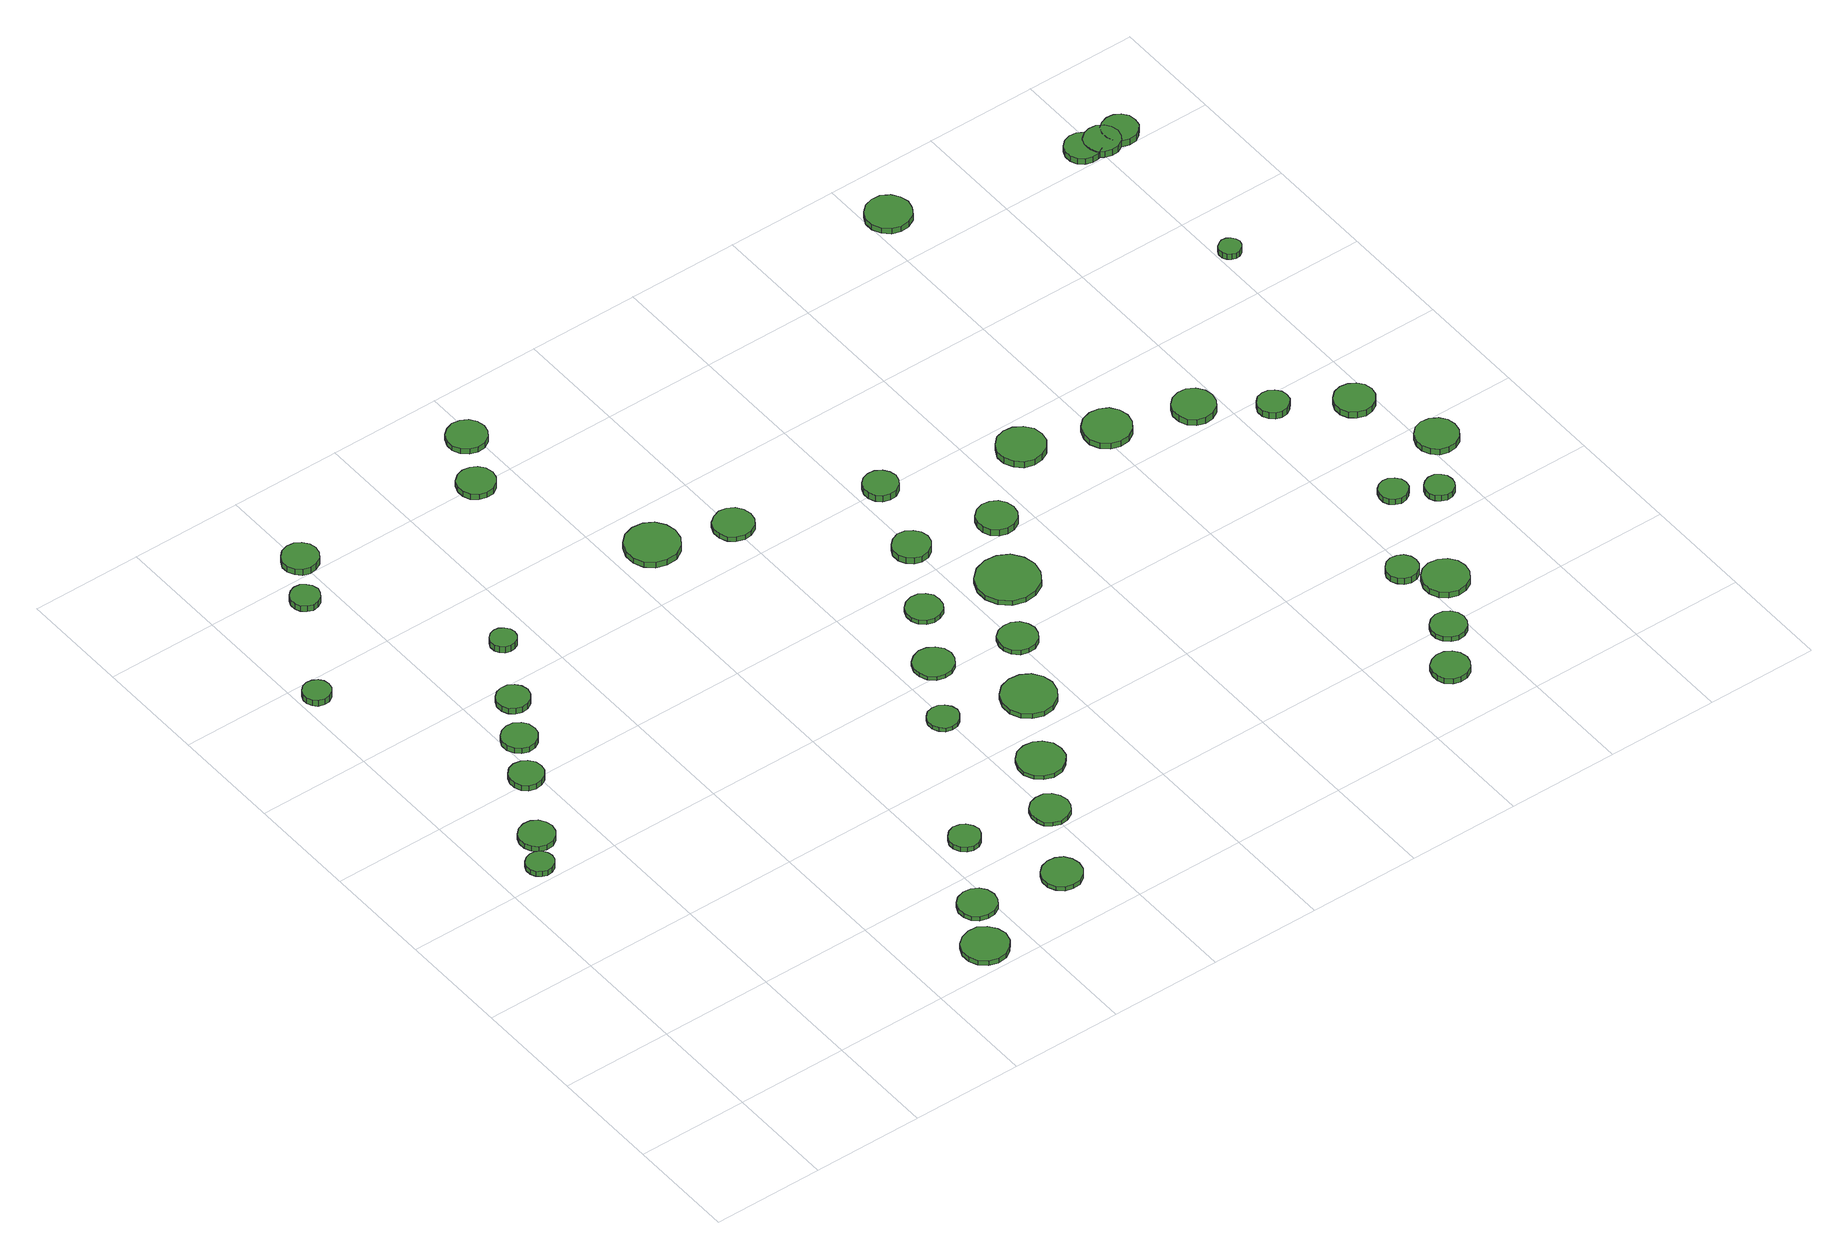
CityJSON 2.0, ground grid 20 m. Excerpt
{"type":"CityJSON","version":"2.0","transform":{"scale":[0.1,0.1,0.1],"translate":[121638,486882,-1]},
"CityObjects":{
"tree1":{"type":"SolitaryVegetationObject","attributes":{"function":"something"},"geometry":[{"type":"MultiSurface","lod":"1","boundaries":[[[0,1,2,3,4,5,6,7,8,9,10,11,12,13,14]],[[15,16,17,18,19,20,21,22,23,24,25,26,27,28,29]],[[0,29,28,1]],[[1,28,27,2]],[[2,27,26,3]],[[3,26,25,4]],[[4,25,24,5]],[[5,24,23,6]],[[6,23,22,7]],[[7,22,21,8]],[[8,21,20,9]],[[9,20,19,10]],[[10,19,18,11]],[[11,18,17,12]],[[12,17,16,13]],[[13,16,15,14]],[[14,15,29,0]]]}]},
"tree2":{"type":"SolitaryVegetationObject","attributes":{"function":"something"},"geometry":[{"type":"MultiSurface","lod":"1","boundaries":[[[30,31,32,33,34,35,36,37,38,39,40,41,42,43,44]],[[45,46,47,48,49,50,51,52,53,54,55,56,57,58,59]],[[30,59,58,31]],[[31,58,57,32]],[[32,57,56,33]],[[33,56,55,34]],[[34,55,54,35]],[[35,54,53,36]],[[36,53,52,37]],[[37,52,51,38]],[[38,51,50,39]],[[39,50,49,40]],[[40,49,48,41]],[[41,48,47,42]],[[42,47,46,43]],[[43,46,45,44]],[[44,45,59,30]]]}]},
"tree3":{"type":"SolitaryVegetationObject","attributes":{"function":"something"},"geometry":[{"type":"MultiSurface","lod":"1","boundaries":[[[60,61,62,63,64,65,66,67,68,69,70,71,72,73,74]],[[75,76,77,78,79,80,81,82,83,84,85,86,87,88,89]],[[60,89,88,61]],[[61,88,87,62]],[[62,87,86,63]],[[63,86,85,64]],[[64,85,84,65]],[[65,84,83,66]],[[66,83,82,67]],[[67,82,81,68]],[[68,81,80,69]],[[69,80,79,70]],[[70,79,78,71]],[[71,78,77,72]],[[72,77,76,73]],[[73,76,75,74]],[[74,75,89,60]]]}]},
"tree4":{"type":"SolitaryVegetationObject","attributes":{"function":"something"},"geometry":[{"type":"MultiSurface","lod":"1","boundaries":[[[90,91,92,93,94,95,96,97,98,99,100,101,102,103,104]],[[105,106,107,108,109,110,111,112,113,114,115,116,117,118,119]],[[90,119,118,91]],[[91,118,117,92]],[[92,117,116,93]],[[93,116,115,94]],[[94,115,114,95]],[[95,114,113,96]],[[96,113,112,97]],[[97,112,111,98]],[[98,111,110,99]],[[99,110,109,100]],[[100,109,108,101]],[[101,108,107,102]],[[102,107,106,103]],[[103,106,105,104]],[[104,105,119,90]]]}]},
"tree5":{"type":"SolitaryVegetationObject","attributes":{"function":"something"},"geometry":[{"type":"MultiSurface","lod":"1","boundaries":[[[120,121,122,123,124,125,126,127,128,129,130,131,132,133,134]],[[135,136,137,138,139,140,141,142,143,144,145,146,147,148,149]],[[120,149,148,121]],[[121,148,147,122]],[[122,147,146,123]],[[123,146,145,124]],[[124,145,144,125]],[[125,144,143,126]],[[126,143,142,127]],[[127,142,141,128]],[[128,141,140,129]],[[129,140,139,130]],[[130,139,138,131]],[[131,138,137,132]],[[132,137,136,133]],[[133,136,135,134]],[[134,135,149,120]]]}]},
"tree6":{"type":"SolitaryVegetationObject","attributes":{"function":"something"},"geometry":[{"type":"MultiSurface","lod":"1","boundaries":[[[150,151,152,153,154,155,156,157,158,159,160,161,162,163,164]],[[165,166,167,168,169,170,171,172,173,174,175,176,177,178,179]],[[150,179,178,151]],[[151,178,177,152]],[[152,177,176,153]],[[153,176,175,154]],[[154,175,174,155]],[[155,174,173,156]],[[156,173,172,157]],[[157,172,171,158]],[[158,171,170,159]],[[159,170,169,160]],[[160,169,168,161]],[[161,168,167,162]],[[162,167,166,163]],[[163,166,165,164]],[[164,165,179,150]]]}]},
"tree7":{"type":"SolitaryVegetationObject","attributes":{"function":"something"},"geometry":[{"type":"MultiSurface","lod":"1","boundaries":[[[180,181,182,183,184,185,186,187,188,189,190,191,192,193,194]],[[195,196,197,198,199,200,201,202,203,204,205,206,207,208,209]],[[180,209,208,181]],[[181,208,207,182]],[[182,207,206,183]],[[183,206,205,184]],[[184,205,204,185]],[[185,204,203,186]],[[186,203,202,187]],[[187,202,201,188]],[[188,201,200,189]],[[189,200,199,190]],[[190,199,198,191]],[[191,198,197,192]],[[192,197,196,193]],[[193,196,195,194]],[[194,195,209,180]]]}]},
"tree8":{"type":"SolitaryVegetationObject","attributes":{"function":"something"},"geometry":[{"type":"MultiSurface","lod":"1","boundaries":[[[210,211,212,213,214,215,216,217,218,219,220,221,222,223,224]],[[225,226,227,228,229,230,231,232,233,234,235,236,237,238,239]],[[210,239,238,211]],[[211,238,237,212]],[[212,237,236,213]],[[213,236,235,214]],[[214,235,234,215]],[[215,234,233,216]],[[216,233,232,217]],[[217,232,231,218]],[[218,231,230,219]],[[219,230,229,220]],[[220,229,228,221]],[[221,228,227,222]],[[222,227,226,223]],[[223,226,225,224]],[[224,225,239,210]]]}]},
"tree9":{"type":"SolitaryVegetationObject","attributes":{"function":"something"},"geometry":[{"type":"MultiSurface","lod":"1","boundaries":[[[240,241,242,243,244,245,246,247,248,249,250,251,252,253,254]],[[255,256,257,258,259,260,261,262,263,264,265,266,267,268,269]],[[240,269,268,241]],[[241,268,267,242]],[[242,267,266,243]],[[243,266,265,244]],[[244,265,264,245]],[[245,264,263,246]],[[246,263,262,247]],[[247,262,261,248]],[[248,261,260,249]],[[249,260,259,250]],[[250,259,258,251]],[[251,258,257,252]],[[252,257,256,253]],[[253,256,255,254]],[[254,255,269,240]]]}]},
"tree10":{"type":"SolitaryVegetationObject","attributes":{"function":"something"},"geometry":[{"type":"MultiSurface","lod":"1","boundaries":[[[270,271,272,273,274,275,276,277,278,279,280,281,282,283,284]],[[285,286,287,288,289,290,291,292,293,294,295,296,297,298,299]],[[270,299,298,271]],[[271,298,297,272]],[[272,297,296,273]],[[273,296,295,274]],[[274,295,294,275]],[[275,294,293,276]],[[276,293,292,277]],[[277,292,291,278]],[[278,291,290,279]],[[279,290,289,280]],[[280,289,288,281]],[[281,288,287,282]],[[282,287,286,283]],[[283,286,285,284]],[[284,285,299,270]]]}]},
"tree11":{"type":"SolitaryVegetationObject","attributes":{"function":"something"},"geometry":[{"type":"MultiSurface","lod":"1","boundaries":[[[300,301,302,303,304,305,306,307,308,309,310,311,312,313,314]],[[315,316,317,318,319,320,321,322,323,324,325,326,327,328,329]],[[300,329,328,301]],[[301,328,327,302]],[[302,327,326,303]],[[303,326,325,304]],[[304,325,324,305]],[[305,324,323,306]],[[306,323,322,307]],[[307,322,321,308]],[[308,321,320,309]],[[309,320,319,310]],[[310,319,318,311]],[[311,318,317,312]],[[312,317,316,313]],[[313,316,315,314]],[[314,315,329,300]]]}]},
"tree12":{"type":"SolitaryVegetationObject","attributes":{"function":"something"},"geometry":[{"type":"MultiSurface","lod":"1","boundaries":[[[330,331,332,333,334,335,336,337,338,339,340,341,342,343,344]],[[345,346,347,348,349,350,351,352,353,354,355,356,357,358,359]],[[330,359,358,331]],[[331,358,357,332]],[[332,357,356,333]],[[333,356,355,334]],[[334,355,354,335]],[[335,354,353,336]],[[336,353,352,337]],[[337,352,351,338]],[[338,351,350,339]],[[339,350,349,340]],[[340,349,348,341]],[[341,348,347,342]],[[342,347,346,343]],[[343,346,345,344]],[[344,345,359,330]]]}]},
"tree13":{"type":"SolitaryVegetationObject","attributes":{"function":"something"},"geometry":[{"type":"MultiSurface","lod":"1","boundaries":[[[360,361,362,363,364,365,366,367,368,369,370,371,372,373,374]],[[375,376,377,378,379,380,381,382,383,384,385,386,387,388,389]],[[360,389,388,361]],[[361,388,387,362]],[[362,387,386,363]],[[363,386,385,364]],[[364,385,384,365]],[[365,384,383,366]],[[366,383,382,367]],[[367,382,381,368]],[[368,381,380,369]],[[369,380,379,370]],[[370,379,378,371]],[[371,378,377,372]],[[372,377,376,373]],[[373,376,375,374]],[[374,375,389,360]]]}]},
"tree14":{"type":"SolitaryVegetationObject","attributes":{"function":"something"},"geometry":[{"type":"MultiSurface","lod":"1","boundaries":[[[390,391,392,393,394,395,396,397,398,399,400,401,402,403,404]],[[405,406,407,408,409,410,411,412,413,414,415,416,417,418,419]],[[390,419,418,391]],[[391,418,417,392]],[[392,417,416,393]],[[393,416,415,394]],[[394,415,414,395]],[[395,414,413,396]],[[396,413,412,397]],[[397,412,411,398]],[[398,411,410,399]],[[399,410,409,400]],[[400,409,408,401]],[[401,408,407,402]],[[402,407,406,403]],[[403,406,405,404]],[[404,405,419,390]]]}]},
"tree15":{"type":"SolitaryVegetationObject","attributes":{"function":"something"},"geometry":[{"type":"MultiSurface","lod":"1","boundaries":[[[420,421,422,423,424,425,426,427,428,429,430,431,432,433,434]],[[435,436,437,438,439,440,441,442,443,444,445,446,447,448,449]],[[420,449,448,421]],[[421,448,447,422]],[[422,447,446,423]],[[423,446,445,424]],[[424,445,444,425]],[[425,444,443,426]],[[426,443,442,427]],[[427,442,441,428]],[[428,441,440,429]],[[429,440,439,430]],[[430,439,438,431]],[[431,438,437,432]],[[432,437,436,433]],[[433,436,435,434]],[[434,435,449,420]]]}]},
"tree16":{"type":"SolitaryVegetationObject","attributes":{"function":"something"},"geometry":[{"type":"MultiSurface","lod":"1","boundaries":[[[450,451,452,453,454,455,456,457,458,459,460,461,462,463,464]],[[465,466,467,468,469,470,471,472,473,474,475,476,477,478,479]],[[450,479,478,451]],[[451,478,477,452]],[[452,477,476,453]],[[453,476,475,454]],[[454,475,474,455]],[[455,474,473,456]],[[456,473,472,457]],[[457,472,471,458]],[[458,471,470,459]],[[459,470,469,460]],[[460,469,468,461]],[[461,468,467,462]],[[462,467,466,463]],[[463,466,465,464]],[[464,465,479,450]]]}]},
"tree17":{"type":"SolitaryVegetationObject","attributes":{"function":"something"},"geometry":[{"type":"MultiSurface","lod":"1","boundaries":[[[480,481,482,483,484,485,486,487,488,489,490,491,492,493,494]],[[495,496,497,498,499,500,501,502,503,504,505,506,507,508,509]],[[480,509,508,481]],[[481,508,507,482]],[[482,507,506,483]],[[483,506,505,484]],[[484,505,504,485]],[[485,504,503,486]],[[486,503,502,487]],[[487,502,501,488]],[[488,501,500,489]],[[489,500,499,490]],[[490,499,498,491]],[[491,498,497,492]],[[492,497,496,493]],[[493,496,495,494]],[[494,495,509,480]]]}]},
"tree18":{"type":"SolitaryVegetationObject","attributes":{"function":"something"},"geometry":[{"type":"MultiSurface","lod":"1","boundaries":[[[510,511,512,513,514,515,516,517,518,519,520,521,522,523,524]],[[525,526,527,528,529,530,531,532,533,534,535,536,537,538,539]],[[510,539,538,511]],[[511,538,537,512]],[[512,537,536,513]],[[513,536,535,514]],[[514,535,534,515]],[[515,534,533,516]],[[516,533,532,517]],[[517,532,531,518]],[[518,531,530,519]],[[519,530,529,520]],[[520,529,528,521]],[[521,528,527,522]],[[522,527,526,523]],[[523,526,525,524]],[[524,525,539,510]]]}]},
"tree19":{"type":"SolitaryVegetationObject","attributes":{"function":"something"},"geometry":[{"type":"MultiSurface","lod":"1","boundaries":[[[540,541,542,543,544,545,546,547,548,549,550,551,552,553,554]],[[555,556,557,558,559,560,561,562,563,564,565,566,567,568,569]],[[540,569,568,541]],[[541,568,567,542]],[[542,567,566,543]],[[543,566,565,544]],[[544,565,564,545]],[[545,564,563,546]],[[546,563,562,547]],[[547,562,561,548]],[[548,561,560,549]],[[549,560,559,550]],[[550,559,558,551]],[[551,558,557,552]],[[552,557,556,553]],[[553,556,555,554]],[[554,555,569,540]]]}]},
"tree20":{"type":"SolitaryVegetationObject","attributes":{"function":"something"},"geometry":[{"type":"MultiSurface","lod":"1","boundaries":[[[570,571,572,573,574,575,576,577,578,579,580,581,582,583,584]],[[585,586,587,588,589,590,591,592,593,594,595,596,597,598,599]],[[570,599,598,571]],[[571,598,597,572]],[[572,597,596,573]],[[573,596,595,574]],[[574,595,594,575]],[[575,594,593,576]],[[576,593,592,577]],[[577,592,591,578]],[[578,591,590,579]],[[579,590,589,580]],[[580,589,588,581]],[[581,588,587,582]],[[582,587,586,583]],[[583,586,585,584]],[[584,585,599,570]]]}]},
"tree21":{"type":"SolitaryVegetationObject","attributes":{"function":"something"},"geometry":[{"type":"MultiSurface","lod":"1","boundaries":[[[600,601,602,603,604,605,606,607,608,609,610,611,612,613,614]],[[615,616,617,618,619,620,621,622,623,624,625,626,627,628,629]],[[600,629,628,601]],[[601,628,627,602]],[[602,627,626,603]],[[603,626,625,604]],[[604,625,624,605]],[[605,624,623,606]],[[606,623,622,607]],[[607,622,621,608]],[[608,621,620,609]],[[609,620,619,610]],[[610,619,618,611]],[[611,618,617,612]],[[612,617,616,613]],[[613,616,615,614]],[[614,615,629,600]]]}]},
"tree22":{"type":"SolitaryVegetationObject","attributes":{"function":"something"},"geometry":[{"type":"MultiSurface","lod":"1","boundaries":[[[630,631,632,633,634,635,636,637,638,639,640,641,642,643,644]],[[645,646,647,648,649,650,651,652,653,654,655,656,657,658,659]],[[630,659,658,631]],[[631,658,657,632]],[[632,657,656,633]],[[633,656,655,634]],[[634,655,654,635]],[[635,654,653,636]],[[636,653,652,637]],[[637,652,651,638]],[[638,651,650,639]],[[639,650,649,640]],[[640,649,648,641]],[[641,648,647,642]],[[642,647,646,643]],[[643,646,645,644]],[[644,645,659,630]]]}]},
"tree23":{"type":"SolitaryVegetationObject","attributes":{"function":"something"},"geometry":[{"type":"MultiSurface","lod":"1","boundaries":[[[660,661,662,663,664,665,666,667,668,669,670,671,672,673,674]],[[675,676,677,678,679,680,681,682,683,684,685,686,687,688,689]],[[660,689,688,661]],[[661,688,687,662]],[[662,687,686,663]],[[663,686,685,664]],[[664,685,684,665]],[[665,684,683,666]],[[666,683,682,667]],[[667,682,681,668]],[[668,681,680,669]],[[669,680,679,670]],[[670,679,678,671]],[[671,678,677,672]],[[672,677,676,673]],[[673,676,675,674]],[[674,675,689,660]]]}]},
"tree24":{"type":"SolitaryVegetationObject","attributes":{"function":"something"},"geometry":[{"type":"MultiSurface","lod":"1","boundaries":[[[690,691,692,693,694,695,696,697,698,699,700,701,702,703,704]],[[705,706,707,708,709,710,711,712,713,714,715,716,717,718,719]],[[690,719,718,691]],[[691,718,717,692]],[[692,717,716,693]],[[693,716,715,694]],[[694,715,714,695]],[[695,714,713,696]],[[696,713,712,697]],[[697,712,711,698]],[[698,711,710,699]],[[699,710,709,700]],[[700,709,708,701]],[[701,708,707,702]],[[702,707,706,703]],[[703,706,705,704]],[[704,705,719,690]]]}]},
"tree25":{"type":"SolitaryVegetationObject","attributes":{"function":"something"},"geometry":[{"type":"MultiSurface","lod":"1","boundaries":[[[720,721,722,723,724,725,726,727,728,729,730,731,732,733,734]],[[735,736,737,738,739,740,741,742,743,744,745,746,747,748,749]],[[720,749,748,721]],[[721,748,747,722]],[[722,747,746,723]],[[723,746,745,724]],[[724,745,744,725]],[[725,744,743,726]],[[726,743,742,727]],[[727,742,741,728]],[[728,741,740,729]],[[729,740,739,730]],[[730,739,738,731]],[[731,738,737,732]],[[732,737,736,733]],[[733,736,735,734]],[[734,735,749,720]]]}]},
"tree26":{"type":"SolitaryVegetationObject","attributes":{"function":"something"},"geometry":[{"type":"MultiSurface","lod":"1","boundaries":[[[750,751,752,753,754,755,756,757,758,759,760,761,762,763,764]],[[765,766,767,768,769,770,771,772,773,774,775,776,777,778,779]],[[750,779,778,751]],[[751,778,777,752]],[[752,777,776,753]],[[753,776,775,754]],[[754,775,774,755]],[[755,774,773,756]],[[756,773,772,757]],[[757,772,771,758]],[[758,771,770,759]],[[759,770,769,760]],[[760,769,768,761]],[[761,768,767,762]],[[762,767,766,763]],[[763,766,765,764]],[[764,765,779,750]]]}]},
"tree27":{"type":"SolitaryVegetationObject","attributes":{"function":"something"},"geometry":[{"type":"MultiSurface","lod":"1","boundaries":[[[780,781,782,783,784,785,786,787,788,789,790,791,792,793,794]],[[795,796,797,798,799,800,801,802,803,804,805,806,807,808,809]],[[780,809,808,781]],[[781,808,807,782]],[[782,807,806,783]],[[783,806,805,784]],[[784,805,804,785]],[[785,804,803,786]],[[786,803,802,787]],[[787,802,801,788]],[[788,801,800,789]],[[789,800,799,790]],[[790,799,798,791]],[[791,798,797,792]],[[792,797,796,793]],[[793,796,795,794]],[[794,795,809,780]]]}]},
"tree28":{"type":"SolitaryVegetationObject","attributes":{"function":"something"},"geometry":[{"type":"MultiSurface","lod":"1","boundaries":[[[810,811,812,813,814,815,816,817,818,819,820,821,822,823,824]],[[825,826,827,828,829,830,831,832,833,834,835,836,837,838,839]],[[810,839,838,811]],[[811,838,837,812]],[[812,837,836,813]],[[813,836,835,814]],[[814,835,834,815]],[[815,834,833,816]],[[816,833,832,817]],[[817,832,831,818]],[[818,831,830,819]],[[819,830,829,820]],[[820,829,828,821]],[[821,828,827,822]],[[822,827,826,823]],[[823,826,825,824]],[[824,825,839,810]]]}]},
"tree29":{"type":"SolitaryVegetationObject","attributes":{"function":"something"},"geometry":[{"type":"MultiSurface","lod":"1","boundaries":[[[840,841,842,843,844,845,846,847,848,849,850,851,852,853,854]],[[855,856,857,858,859,860,861,862,863,864,865,866,867,868,869]],[[840,869,868,841]],[[841,868,867,842]],[[842,867,866,843]],[[843,866,865,844]],[[844,865,864,845]],[[845,864,863,846]],[[846,863,862,847]],[[847,862,861,848]],[[848,861,860,849]],[[849,860,859,850]],[[850,859,858,851]],[[851,858,857,852]],[[852,857,856,853]],[[853,856,855,854]],[[854,855,869,840]]]}]},
"tree30":{"type":"SolitaryVegetationObject","attributes":{"function":"something"},"geometry":[{"type":"MultiSurface","lod":"1","boundaries":[[[870,871,872,873,874,875,876,877,878,879,880,881,882,883,884]],[[885,886,887,888,889,890,891,892,893,894,895,896,897,898,899]],[[870,899,898,871]],[[871,898,897,872]],[[872,897,896,873]],[[873,896,895,874]],[[874,895,894,875]],[[875,894,893,876]],[[876,893,892,877]],[[877,892,891,878]],[[878,891,890,879]],[[879,890,889,880]],[[880,889,888,881]],[[881,888,887,882]],[[882,887,886,883]],[[883,886,885,884]],[[884,885,899,870]]]}]},
"tree31":{"type":"SolitaryVegetationObject","attributes":{"function":"something"},"geometry":[{"type":"MultiSurface","lod":"1","boundaries":[[[900,901,902,903,904,905,906,907,908,909,910,911,912,913,914]],[[915,916,917,918,919,920,921,922,923,924,925,926,927,928,929]],[[900,929,928,901]],[[901,928,927,902]],[[902,927,926,903]],[[903,926,925,904]],[[904,925,924,905]],[[905,924,923,906]],[[906,923,922,907]],[[907,922,921,908]],[[908,921,920,909]],[[909,920,919,910]],[[910,919,918,911]],[[911,918,917,912]],[[912,917,916,913]],[[913,916,915,914]],[[914,915,929,900]]]}]},
"tree32":{"type":"SolitaryVegetationObject","attributes":{"function":"something"},"geometry":[{"type":"MultiSurface","lod":"1","boundaries":[[[930,931,932,933,934,935,936,937,938,939,940,941,942,943,944]],[[945,946,947,948,949,950,951,952,953,954,955,956,957,958,959]],[[930,959,958,931]],[[931,958,957,932]],[[932,957,956,933]],[[933,956,955,934]],[[934,955,954,935]],[[935,954,953,936]],[[936,953,952,937]],[[937,952,951,938]],[[938,951,950,939]],[[939,950,949,940]],[[940,949,948,941]],[[941,948,947,942]],[[942,947,946,943]],[[943,946,945,944]],[[944,945,959,930]]]}]},
"tree33":{"type":"SolitaryVegetationObject","attributes":{"function":"something"},"geometry":[{"type":"MultiSurface","lod":"1","boundaries":[[[960,961,962,963,964,965,966,967,968,969,970,971,972,973,974]],[[975,976,977,978,979,980,981,982,983,984,985,986,987,988,989]],[[960,989,988,961]],[[961,988,987,962]],[[962,987,986,963]],[[963,986,985,964]],[[964,985,984,965]],[[965,984,983,966]],[[966,983,982,967]],[[967,982,981,968]],[[968,981,980,969]],[[969,980,979,970]],[[970,979,978,971]],[[971,978,977,972]],[[972,977,976,973]],[[973,976,975,974]],[[974,975,989,960]]]}]},
"tree34":{"type":"SolitaryVegetationObject","attributes":{"function":"something"},"geometry":[{"type":"MultiSurface","lod":"1","boundaries":[[[990,991,992,993,994,995,996,997,998,999,1000,1001,1002,1003,1004]],[[1005,1006,1007,1008,1009,1010,1011,1012,1013,1014,1015,1016,1017,1018,1019]],[[990,1019,1018,991]],[[991,1018,1017,992]],[[992,1017,1016,993]],[[993,1016,1015,994]],[[994,1015,1014,995]],[[995,1014,1013,996]],[[996,1013,1012,997]],[[997,1012,1011,998]],[[998,1011,1010,999]],[[999,1010,1009,1000]],[[1000,1009,1008,1001]],[[1001,1008,1007,1002]],[[1002,1007,1006,1003]],[[1003,1006,1005,1004]],[[1004,1005,1019,990]]]}]},
"tree35":{"type":"SolitaryVegetationObject","attributes":{"function":"something"},"geometry":[{"type":"MultiSurface","lod":"1","boundaries":[[[1020,1021,1022,1023,1024,1025,1026,1027,1028,1029,1030,1031,1032,1033,1034]],[[1035,1036,1037,1038,1039,1040,1041,1042,1043,1044,1045,1046,1047,1048,1049]],[[1020,1049,1048,1021]],[[1021,1048,1047,1022]],[[1022,1047,1046,1023]],[[1023,1046,1045,1024]],[[1024,1045,1044,1025]],[[1025,1044,1043,1026]],[[1026,1043,1042,1027]],[[1027,1042,1041,1028]],[[1028,1041,1040,1029]],[[1029,1040,1039,1030]],[[1030,1039,1038,1031]],[[1031,1038,1037,1032]],[[1032,1037,1036,1033]],[[1033,1036,1035,1034]],[[1034,1035,1049,1020]]]}]},
"tree36":{"type":"SolitaryVegetationObject","attributes":{"function":"something"},"geometry":[{"type":"MultiSurface","lod":"1","boundaries":[[[1050,1051,1052,1053,1054,1055,1056,1057,1058,1059,1060,1061,1062,1063,1064]],[[1065,1066,1067,1068,1069,1070,1071,1072,1073,1074,1075,1076,1077,1078,1079]],[[1050,1079,1078,1051]],[[1051,1078,1077,1052]],[[1052,1077,1076,1053]],[[1053,1076,1075,1054]],[[1054,1075,1074,1055]],[[1055,1074,1073,1056]],[[1056,1073,1072,1057]],[[1057,1072,1071,1058]],[[1058,1071,1070,1059]],[[1059,1070,1069,1060]],[[1060,1069,1068,1061]],[[1061,1068,1067,1062]],[[1062,1067,1066,1063]],[[1063,1066,1065,1064]],[[1064,1065,1079,1050]]]}]},
"tree37":{"type":"SolitaryVegetationObject","attributes":{"function":"something"},"geometry":[{"type":"MultiSurface","lod":"1","boundaries":[[[1080,1081,1082,1083,1084,1085,1086,1087,1088,1089,1090,1091,1092,1093,1094]],[[1095,1096,1097,1098,1099,1100,1101,1102,1103,1104,1105,1106,1107,1108,1109]],[[1080,1109,1108,1081]],[[1081,1108,1107,1082]],[[1082,1107,1106,1083]],[[1083,1106,1105,1084]],[[1084,1105,1104,1085]],[[1085,1104,1103,1086]],[[1086,1103,1102,1087]],[[1087,1102,1101,1088]],[[1088,1101,1100,1089]],[[1089,1100,1099,1090]],[[1090,1099,1098,1091]],[[1091,1098,1097,1092]],[[1092,1097,1096,1093]],[[1093,1096,1095,1094]],[[1094,1095,1109,1080]]]}]},
"tree38":{"type":"SolitaryVegetationObject","attributes":{"function":"something"},"geometry":[{"type":"MultiSurface","lod":"1","boundaries":[[[1110,1111,1112,1113,1114,1115,1116,1117,1118,1119,1120,1121,1122,1123,1124]],[[1125,1126,1127,1128,1129,1130,1131,1132,1133,1134,1135,1136,1137,1138,1139]],[[1110,1139,1138,1111]],[[1111,1138,1137,1112]],[[1112,1137,1136,1113]],[[1113,1136,1135,1114]],[[1114,1135,1134,1115]],[[1115,1134,1133,1116]],[[1116,1133,1132,1117]],[[1117,1132,1131,1118]],[[1118,1131,1130,1119]],[[1119,1130,1129,1120]],[[1120,1129,1128,1121]],[[1121,1128,1127,1122]],[[1122,1127,1126,1123]],[[1123,1126,1125,1124]],[[1124,1125,1139,1110]]]}]},
"tree39":{"type":"SolitaryVegetationObject","attributes":{"function":"something"},"geometry":[{"type":"MultiSurface","lod":"1","boundaries":[[[1140,1141,1142,1143,1144,1145,1146,1147,1148,1149,1150,1151,1152,1153,1154]],[[1155,1156,1157,1158,1159,1160,1161,1162,1163,1164,1165,1166,1167,1168,1169]],[[1140,1169,1168,1141]],[[1141,1168,1167,1142]],[[1142,1167,1166,1143]],[[1143,1166,1165,1144]],[[1144,1165,1164,1145]],[[1145,1164,1163,1146]],[[1146,1163,1162,1147]],[[1147,1162,1161,1148]],[[1148,1161,1160,1149]],[[1149,1160,1159,1150]],[[1150,1159,1158,1151]],[[1151,1158,1157,1152]],[[1152,1157,1156,1153]],[[1153,1156,1155,1154]],[[1154,1155,1169,1140]]]}]},
"tree40":{"type":"SolitaryVegetationObject","attributes":{"function":"something"},"geometry":[{"type":"MultiSurface","lod":"1","boundaries":[[[1170,1171,1172,1173,1174,1175,1176,1177,1178,1179,1180,1181,1182,1183,1184]],[[1185,1186,1187,1188,1189,1190,1191,1192,1193,1194,1195,1196,1197,1198,1199]],[[1170,1199,1198,1171]],[[1171,1198,1197,1172]],[[1172,1197,1196,1173]],[[1173,1196,1195,1174]],[[1174,1195,1194,1175]],[[1175,1194,1193,1176]],[[1176,1193,1192,1177]],[[1177,1192,1191,1178]],[[1178,1191,1190,1179]],[[1179,1190,1189,1180]],[[1180,1189,1188,1181]],[[1181,1188,1187,1182]],[[1182,1187,1186,1183]],[[1183,1186,1185,1184]],[[1184,1185,1199,1170]]]}]},
"tree41":{"type":"SolitaryVegetationObject","attributes":{"function":"something"},"geometry":[{"type":"MultiSurface","lod":"1","boundaries":[[[1200,1201,1202,1203,1204,1205,1206,1207,1208,1209,1210,1211,1212,1213,1214]],[[1215,1216,1217,1218,1219,1220,1221,1222,1223,1224,1225,1226,1227,1228,1229]],[[1200,1229,1228,1201]],[[1201,1228,1227,1202]],[[1202,1227,1226,1203]],[[1203,1226,1225,1204]],[[1204,1225,1224,1205]],[[1205,1224,1223,1206]],[[1206,1223,1222,1207]],[[1207,1222,1221,1208]],[[1208,1221,1220,1209]],[[1209,1220,1219,1210]],[[1210,1219,1218,1211]],[[1211,1218,1217,1212]],[[1212,1217,1216,1213]],[[1213,1216,1215,1214]],[[1214,1215,1229,1200]]]}]},
"tree42":{"type":"SolitaryVegetationObject","attributes":{"function":"something"},"geometry":[{"type":"MultiSurface","lod":"1","boundaries":[[[1230,1231,1232,1233,1234,1235,1236,1237,1238,1239,1240,1241,1242,1243,1244]],[[1245,1246,1247,1248,1249,1250,1251,1252,1253,1254,1255,1256,1257,1258,1259]],[[1230,1259,1258,1231]],[[1231,1258,1257,1232]],[[1232,1257,1256,1233]],[[1233,1256,1255,1234]],[[1234,1255,1254,1235]],[[1235,1254,1253,1236]],[[1236,1253,1252,1237]],[[1237,1252,1251,1238]],[[1238,1251,1250,1239]],[[1239,1250,1249,1240]],[[1240,1249,1248,1241]],[[1241,1248,1247,1242]],[[1242,1247,1246,1243]],[[1243,1246,1245,1244]],[[1244,1245,1259,1230]]]}]},
"tree43":{"type":"SolitaryVegetationObject","attributes":{"function":"something"},"geometry":[{"type":"MultiSurface","lod":"1","boundaries":[[[1260,1261,1262,1263,1264,1265,1266,1267,1268,1269,1270,1271,1272,1273,1274]],[[1275,1276,1277,1278,1279,1280,1281,1282,1283,1284,1285,1286,1287,1288,1289]],[[1260,1289,1288,1261]],[[1261,1288,1287,1262]],[[1262,1287,1286,1263]],[[1263,1286,1285,1264]],[[1264,1285,1284,1265]],[[1265,1284,1283,1266]],[[1266,1283,1282,1267]],[[1267,1282,1281,1268]],[[1268,1281,1280,1269]],[[1269,1280,1279,1270]],[[1270,1279,1278,1271]],[[1271,1278,1277,1272]],[[1272,1277,1276,1273]],[[1273,1276,1275,1274]],[[1274,1275,1289,1260]]]}]},
"tree44":{"type":"SolitaryVegetationObject","attributes":{"function":"something"},"geometry":[{"type":"MultiSurface","lod":"1","boundaries":[[[1290,1291,1292,1293,1294,1295,1296,1297,1298,1299,1300,1301,1302,1303,1304]],[[1305,1306,1307,1308,1309,1310,1311,1312,1313,1314,1315,1316,1317,1318,1319]],[[1290,1319,1318,1291]],[[1291,1318,1317,1292]],[[1292,1317,1316,1293]],[[1293,1316,1315,1294]],[[1294,1315,1314,1295]],[[1295,1314,1313,1296]],[[1296,1313,1312,1297]],[[1297,1312,1311,1298]],[[1298,1311,1310,1299]],[[1299,1310,1309,1300]],[[1300,1309,1308,1301]],[[1301,1308,1307,1302]],[[1302,1307,1306,1303]],[[1303,1306,1305,1304]],[[1304,1305,1319,1290]]]}]},
"tree45":{"type":"SolitaryVegetationObject","attributes":{"function":"something"},"geometry":[{"type":"MultiSurface","lod":"1","boundaries":[[[1320,1321,1322,1323,1324,1325,1326,1327,1328,1329,1330,1331,1332,1333,1334]],[[1335,1336,1337,1338,1339,1340,1341,1342,1343,1344,1345,1346,1347,1348,1349]],[[1320,1349,1348,1321]],[[1321,1348,1347,1322]],[[1322,1347,1346,1323]],[[1323,1346,1345,1324]],[[1324,1345,1344,1325]],[[1325,1344,1343,1326]],[[1326,1343,1342,1327]],[[1327,1342,1341,1328]],[[1328,1341,1340,1329]],[[1329,1340,1339,1330]],[[1330,1339,1338,1331]],[[1331,1338,1337,1332]],[[1332,1337,1336,1333]],[[1333,1336,1335,1334]],[[1334,1335,1349,1320]]]}]}
},
"vertices":[
[100,633,17],[98,642,17],[92,651,17],[83,656,17],[73,657,17],[64,654,17],[56,647,17],[52,638,17],[52,628,17],[56,619,17],[64,612,17],[73,609,17],[83,610,17],[92,615,17],[98,623,17],[98,623,6],[92,615,6],[83,610,6],[73,609,6],[64,612,6],[56,619,6],[52,628,6],[52,638,6],[56,647,6],[64,654,6],[73,657,6],[83,656,6],[92,651,6],[98,642,6],[100,633,6],
[142,688,17],[139,701,17],[132,711,17],[121,718,17],[108,719,17],[95,715,17],[86,706,17],[81,695,17],[81,682,17],[86,670,17],[95,661,17],[108,657,17],[121,658,17],[132,665,17],[139,675,17],[139,675,6],[132,665,6],[121,658,6],[108,657,6],[95,661,6],[86,670,6],[81,682,6],[81,695,6],[86,706,6],[95,715,6],[108,719,6],[121,718,6],[132,711,6],[139,701,6],[142,688,6],
[57,1166,19],[55,1176,19],[49,1184,19],[40,1189,19],[30,1190,19],[20,1187,19],[13,1180,19],[9,1171,19],[9,1161,19],[13,1152,19],[20,1145,19],[30,1142,19],[40,1143,19],[49,1148,19],[55,1156,19],[55,1156,6],[49,1148,6],[40,1143,6],[30,1142,6],[20,1145,6],[13,1152,6],[9,1161,6],[9,1171,6],[13,1180,6],[20,1187,6],[30,1190,6],[40,1189,6],[49,1184,6],[55,1176,6],[57,1166,6],
[213,810,17],[211,822,17],[203,832,17],[193,838,17],[180,840,17],[168,836,17],[159,827,17],[154,816,17],[154,804,17],[159,792,17],[168,784,17],[180,780,17],[193,782,17],[203,788,17],[211,798,17],[211,798,6],[203,788,6],[193,782,6],[180,780,6],[168,784,6],[159,792,6],[154,804,6],[154,816,6],[159,827,6],[168,836,6],[180,840,6],[193,838,6],[203,832,6],[211,822,6],[213,810,6],
[258,886,17],[256,899,17],[248,909,17],[237,916,17],[224,917,17],[212,913,17],[203,905,17],[197,893,17],[197,880,17],[203,868,17],[212,860,17],[224,856,17],[237,857,17],[248,864,17],[256,874,17],[256,874,6],[248,864,6],[237,857,6],[224,856,6],[212,860,6],[203,868,6],[197,880,6],[197,893,6],[203,905,6],[212,913,6],[224,917,6],[237,916,6],[248,909,6],[256,899,6],[258,886,6],
[568,49,16],[564,65,16],[554,79,16],[540,88,16],[523,89,16],[507,84,16],[494,73,16],[487,57,16],[487,40,16],[494,25,16],[507,14,16],[523,8,16],[540,10,16],[554,19,16],[564,32,16],[564,32,6],[554,19,6],[540,10,6],[523,8,6],[507,14,6],[494,25,6],[487,40,6],[487,57,6],[494,73,6],[507,84,6],[523,89,6],[540,88,6],[554,79,6],[564,65,6],[568,49,6],
[177,1352,20],[174,1363,20],[168,1371,20],[159,1377,20],[148,1378,20],[138,1374,20],[130,1367,20],[126,1357,20],[126,1347,20],[130,1337,20],[138,1330,20],[148,1326,20],[159,1328,20],[168,1333,20],[174,1342,20],[174,1342,8],[168,1333,8],[159,1328,8],[148,1326,8],[138,1330,8],[130,1337,8],[126,1347,8],[126,1357,8],[130,1367,8],[138,1374,8],[148,1378,8],[159,1377,8],[168,1371,8],[174,1363,8],[177,1352,8],
[303,964,18],[300,976,18],[293,985,18],[283,991,18],[271,992,18],[260,989,18],[251,981,18],[246,970,18],[246,958,18],[251,947,18],[260,939,18],[271,936,18],[283,937,18],[293,943,18],[300,952,18],[300,952,6],[293,943,6],[283,937,6],[271,936,6],[260,939,6],[251,947,6],[246,958,6],[246,970,6],[251,981,6],[260,989,6],[271,992,6],[283,991,6],[293,985,6],[300,976,6],[303,964,6],
[609,133,16],[606,147,16],[598,158,16],[586,165,16],[572,166,16],[558,162,16],[548,153,16],[542,140,16],[542,126,16],[548,113,16],[558,104,16],[572,100,16],[586,101,16],[598,108,16],[606,119,16],[606,119,7],[598,108,7],[586,101,7],[572,100,7],[558,104,7],[548,113,7],[542,126,7],[542,140,7],[548,153,7],[558,162,7],[572,166,7],[586,165,7],[598,158,7],[606,147,7],[609,133,7],
[233,1431,19],[230,1444,19],[222,1454,19],[211,1461,19],[198,1462,19],[185,1458,19],[176,1449,19],[170,1437,19],[170,1424,19],[176,1412,19],[185,1403,19],[198,1399,19],[211,1401,19],[222,1407,19],[230,1418,19],[230,1418,6],[222,1407,6],[211,1401,6],[198,1399,6],[185,1403,6],[176,1412,6],[170,1424,6],[170,1437,6],[176,1449,6],[185,1458,6],[198,1462,6],[211,1461,6],[222,1454,6],[230,1444,6],[233,1431,6],
[364,1078,24],[362,1087,24],[356,1095,24],[348,1100,24],[339,1101,24],[330,1098,24],[323,1092,24],[319,1083,24],[319,1073,24],[323,1065,24],[330,1058,24],[339,1056,24],[348,1057,24],[356,1061,24],[362,1069,24],[362,1069,11],[356,1061,11],[348,1057,11],[339,1056,11],[330,1058,11],[323,1065,11],[319,1073,11],[319,1083,11],[323,1092,11],[330,1098,11],[339,1101,11],[348,1100,11],[356,1095,11],[362,1087,11],[364,1078,11],
[681,268,17],[678,279,17],[671,289,17],[662,294,17],[650,296,17],[639,292,17],[631,284,17],[626,274,17],[626,263,17],[631,252,17],[639,244,17],[650,241,17],[662,242,17],[671,248,17],[678,257,17],[678,257,7],[671,248,7],[662,242,7],[650,241,7],[639,244,7],[631,252,7],[626,263,7],[626,274,7],[631,284,7],[639,292,7],[650,296,7],[662,294,7],[671,289,7],[678,279,7],[681,268,7],
[761,108,16],[758,122,16],[750,134,16],[737,141,16],[723,142,16],[709,138,16],[698,128,16],[692,115,16],[692,100,16],[698,87,16],[709,77,16],[723,73,16],[737,74,16],[750,82,16],[758,93,16],[758,93,7],[750,82,7],[737,74,7],[723,73,7],[709,77,7],[698,87,7],[692,100,7],[692,115,7],[698,128,7],[709,138,7],[723,142,7],[737,141,7],[750,134,7],[758,122,7],[761,108,7],
[836,238,15],[833,252,15],[825,264,15],[813,271,15],[798,272,15],[785,268,15],[774,258,15],[769,245,15],[769,231,15],[774,218,15],[785,209,15],[798,204,15],[813,206,15],[825,213,15],[833,224,15],[833,224,7],[825,213,7],[813,206,7],[798,204,7],[785,209,7],[774,218,7],[769,231,7],[769,245,7],[774,258,7],[785,268,7],[798,272,7],[813,271,7],[825,264,7],[833,252,7],[836,238,7],
[823,511,16],[820,522,16],[813,531,16],[804,537,16],[792,538,16],[781,535,16],[773,527,16],[768,517,16],[768,505,16],[773,495,16],[781,487,16],[792,484,16],[804,485,16],[813,491,16],[820,500,16],[820,500,8],[813,491,8],[804,485,8],[792,484,8],[781,487,8],[773,495,8],[768,505,8],[768,517,8],[773,527,8],[781,535,8],[792,538,8],[804,537,8],[813,531,8],[820,522,8],[823,511,8],
[563,1397,22],[560,1411,22],[552,1422,22],[540,1428,22],[527,1430,22],[514,1426,22],[503,1417,22],[498,1404,22],[498,1391,22],[503,1378,22],[514,1369,22],[527,1365,22],[540,1366,22],[552,1373,22],[560,1384,22],[560,1384,10],[552,1373,10],[540,1366,10],[527,1365,10],[514,1369,10],[503,1378,10],[498,1391,10],[498,1404,10],[503,1417,10],[514,1426,10],[527,1430,10],[540,1428,10],[552,1422,10],[560,1411,10],[563,1397,10],
[901,339,15],[898,356,15],[887,370,15],[873,378,15],[856,380,15],[839,375,15],[827,363,15],[820,348,15],[820,331,15],[827,315,15],[839,304,15],[856,298,15],[873,300,15],[887,309,15],[898,322,15],[898,322,7],[887,309,7],[873,300,7],[856,298,7],[839,304,7],[827,315,7],[820,331,7],[820,348,7],[827,363,7],[839,375,7],[856,380,7],[873,378,7],[887,370,7],[898,356,7],[901,339,7],
[716,1115,18],[712,1134,18],[701,1150,18],[684,1160,18],[664,1162,18],[645,1156,18],[631,1143,18],[623,1125,18],[623,1105,18],[631,1087,18],[645,1074,18],[664,1068,18],[684,1070,18],[701,1080,18],[712,1096,18],[712,1096,6],[701,1080,6],[684,1070,6],[664,1068,6],[645,1074,6],[631,1087,6],[623,1105,6],[623,1125,6],[631,1143,6],[645,1156,6],[664,1162,6],[684,1160,6],[701,1150,6],[712,1134,6],[716,1115,6],
[621,1496,17],[618,1510,17],[610,1522,17],[597,1529,17],[583,1531,17],[569,1526,17],[558,1517,17],[552,1503,17],[552,1489,17],[558,1476,17],[569,1466,17],[583,1461,17],[597,1463,17],[610,1470,17],[618,1482,17],[618,1482,6],[610,1470,6],[597,1463,6],[583,1461,6],[569,1466,6],[558,1476,6],[552,1489,6],[552,1503,6],[558,1517,6],[569,1526,6],[583,1531,6],[597,1529,6],[610,1522,6],[618,1510,6],[621,1496,6],
[896,623,15],[893,637,15],[884,649,15],[871,656,15],[857,658,15],[843,653,15],[832,644,15],[826,630,15],[826,616,15],[832,602,15],[843,592,15],[857,588,15],[871,589,15],[884,597,15],[893,609,15],[893,609,7],[884,597,7],[871,589,7],[857,588,7],[843,592,7],[832,602,7],[826,616,7],[826,630,7],[832,644,7],[843,653,7],[857,658,7],[871,656,7],[884,649,7],[893,637,7],[896,623,7],
[982,469,17],[978,488,17],[967,504,17],[950,514,17],[930,516,17],[911,510,17],[897,497,17],[889,479,17],[889,459,17],[897,441,17],[911,428,17],[930,422,17],[950,424,17],[967,434,17],[978,450,17],[978,450,7],[967,434,7],[950,424,7],[930,422,7],[911,428,7],[897,441,7],[889,459,7],[889,479,7],[897,497,7],[911,510,7],[930,516,7],[950,514,7],[967,504,7],[978,488,7],[982,469,7],
[837,1075,16],[834,1089,16],[826,1101,16],[813,1108,16],[799,1110,16],[785,1105,16],[774,1096,16],[768,1082,16],[768,1068,16],[774,1054,16],[785,1045,16],[799,1040,16],[813,1042,16],[826,1049,16],[834,1061,16],[834,1061,6],[826,1049,6],[813,1042,6],[799,1040,6],[785,1045,6],[774,1054,6],[768,1068,6],[768,1082,6],[774,1096,6],[785,1105,6],[799,1110,6],[813,1108,6],[826,1101,6],[834,1089,6],[837,1075,6],
[957,734,15],[955,747,15],[947,757,15],[936,764,15],[923,765,15],[910,761,15],[900,752,15],[895,740,15],[895,727,15],[900,715,15],[910,706,15],[923,702,15],[936,704,15],[947,710,15],[955,721,15],[955,721,6],[947,710,6],[936,704,6],[923,702,6],[910,706,6],[900,715,6],[895,727,6],[895,740,6],[900,752,6],[910,761,6],[923,765,6],[936,764,6],[947,757,6],[955,747,6],[957,734,6],
[1038,589,15],[1035,602,15],[1027,614,15],[1014,621,15],[1000,622,15],[987,618,15],[976,609,15],[971,596,15],[971,582,15],[976,569,15],[987,559,15],[1000,555,15],[1014,556,15],[1027,563,15],[1035,575,15],[1035,575,6],[1027,563,6],[1014,556,6],[1000,555,6],[987,559,6],[976,569,6],[971,582,6],[971,596,6],[976,609,6],[987,618,6],[1000,622,6],[1014,621,6],[1027,614,6],[1035,602,6],[1038,589,6],
[1029,859,19],[1026,872,19],[1018,883,19],[1006,890,19],[993,892,19],[980,887,19],[970,878,19],[964,866,19],[964,852,19],[970,840,19],[980,831,19],[993,826,19],[1006,828,19],[1018,835,19],[1026,846,19],[1026,846,6],[1018,835,6],[1006,828,6],[993,826,6],[980,831,6],[970,840,6],[964,852,6],[964,866,6],[970,878,6],[980,887,6],[993,892,6],[1006,890,6],[1018,883,6],[1026,872,6],[1029,859,6],
[1128,706,16],[1123,728,16],[1110,747,16],[1090,758,16],[1068,760,16],[1046,753,16],[1029,738,16],[1020,717,16],[1020,695,16],[1029,674,16],[1046,659,16],[1068,652,16],[1090,654,16],[1110,665,16],[1123,684,16],[1123,684,6],[1110,665,6],[1090,654,6],[1068,652,6],[1046,659,6],[1029,674,6],[1020,695,6],[1020,717,6],[1029,738,6],[1046,753,6],[1068,760,6],[1090,758,6],[1110,747,6],[1123,728,6],[1128,706,6],
[1072,1000,22],[1069,1012,22],[1062,1022,22],[1051,1029,22],[1038,1030,22],[1026,1026,22],[1017,1018,22],[1012,1006,22],[1012,994,22],[1017,982,22],[1026,974,22],[1038,970,22],[1051,971,22],[1062,978,22],[1069,988,22],[1069,988,9],[1062,978,9],[1051,971,9],[1038,970,9],[1026,974,9],[1017,982,9],[1012,994,9],[1012,1006,9],[1017,1018,9],[1026,1026,9],[1038,1030,9],[1051,1029,9],[1062,1022,9],[1069,1012,9],[1072,1000,9],
[1179,829,20],[1176,843,20],[1168,855,20],[1155,862,20],[1141,864,20],[1127,859,20],[1116,849,20],[1111,836,20],[1111,822,20],[1116,809,20],[1127,799,20],[1141,795,20],[1155,796,20],[1168,803,20],[1176,815,20],[1176,815,7],[1168,803,7],[1155,796,7],[1141,795,7],[1127,799,7],[1116,809,7],[1111,822,7],[1111,836,7],[1116,849,7],[1127,859,7],[1141,864,7],[1155,862,7],[1168,855,7],[1176,843,7],[1179,829,7],
[1546,113,17],[1543,127,17],[1535,138,17],[1523,145,17],[1509,146,17],[1497,142,17],[1486,133,17],[1481,120,17],[1481,107,17],[1486,94,17],[1497,85,17],[1509,81,17],[1523,82,17],[1535,89,17],[1543,100,17],[1543,100,6],[1535,89,6],[1523,82,6],[1509,81,6],[1497,85,6],[1486,94,6],[1481,107,6],[1481,120,6],[1486,133,6],[1497,142,6],[1509,146,6],[1523,145,6],[1535,138,6],[1543,127,6],[1546,113,6],
[1319,938,19],[1316,955,19],[1305,969,19],[1290,978,19],[1273,980,19],[1256,975,19],[1244,963,19],[1236,947,19],[1236,930,19],[1244,914,19],[1256,902,19],[1273,897,19],[1290,899,19],[1305,907,19],[1316,921,19],[1316,921,6],[1305,907,6],[1290,899,6],[1273,897,6],[1256,902,6],[1244,914,6],[1236,930,6],[1236,947,6],[1244,963,6],[1256,975,6],[1273,980,6],[1290,978,6],[1305,969,6],[1316,955,6],[1319,938,6],
[1600,192,16],[1597,205,16],[1590,215,16],[1579,221,16],[1566,223,16],[1554,219,16],[1544,210,16],[1539,198,16],[1539,186,16],[1544,174,16],[1554,165,16],[1566,161,16],[1579,163,16],[1590,169,16],[1597,179,16],[1597,179,6],[1590,169,6],[1579,163,6],[1566,161,6],[1554,165,6],[1544,174,6],[1539,186,6],[1539,198,6],[1544,210,6],[1554,219,6],[1566,223,6],[1579,221,6],[1590,215,6],[1597,205,6],[1600,192,6],
[1456,891,17],[1452,908,17],[1442,922,17],[1427,930,17],[1410,932,17],[1393,927,17],[1380,915,17],[1373,899,17],[1373,882,17],[1380,866,17],[1393,854,17],[1410,849,17],[1427,851,17],[1442,860,17],[1452,874,17],[1452,874,5],[1442,860,5],[1427,851,5],[1410,849,5],[1393,854,5],[1380,866,5],[1373,882,5],[1373,899,5],[1380,915,5],[1393,927,5],[1410,932,5],[1427,930,5],[1442,922,5],[1452,908,5],[1456,891,5],
[1617,341,19],[1615,352,19],[1608,362,19],[1598,367,19],[1586,369,19],[1575,365,19],[1567,357,19],[1562,347,19],[1562,335,19],[1567,325,19],[1575,317,19],[1586,313,19],[1598,314,19],[1608,320,19],[1615,330,19],[1615,330,6],[1608,320,6],[1598,314,6],[1586,313,6],[1575,317,6],[1567,325,6],[1562,335,6],[1562,347,6],[1567,357,6],[1575,365,6],[1586,369,6],[1598,367,6],[1608,362,6],[1615,352,6],[1617,341,6],
[1673,284,17],[1670,300,17],[1660,314,17],[1646,322,17],[1629,324,17],[1613,319,17],[1601,308,17],[1594,292,17],[1594,276,17],[1601,260,17],[1613,249,17],[1629,244,17],[1646,246,17],[1660,254,17],[1670,268,17],[1670,268,5],[1660,254,5],[1646,246,5],[1629,244,5],[1613,249,5],[1601,260,5],[1594,276,5],[1594,292,5],[1601,308,5],[1613,319,5],[1629,324,5],[1646,322,5],[1660,314,5],[1670,300,5],[1673,284,5],
[1591,845,19],[1588,860,19],[1579,873,19],[1565,881,19],[1550,882,19],[1535,877,19],[1524,867,19],[1518,853,19],[1518,838,19],[1524,823,19],[1535,813,19],[1550,808,19],[1565,810,19],[1579,818,19],[1588,830,19],[1588,830,6],[1579,818,6],[1565,810,6],[1550,808,6],[1535,813,6],[1524,823,6],[1518,838,6],[1518,853,6],[1524,867,6],[1535,877,6],[1550,882,6],[1565,881,6],[1579,873,6],[1588,860,6],[1591,845,6],
[1712,492,22],[1710,502,22],[1703,510,22],[1694,516,22],[1684,517,22],[1674,514,22],[1666,507,22],[1662,497,22],[1662,486,22],[1666,477,22],[1674,470,22],[1684,466,22],[1694,468,22],[1703,473,22],[1710,481,22],[1710,481,10],[1703,473,10],[1694,468,10],[1684,466,10],[1674,470,10],[1666,477,10],[1662,486,10],[1662,497,10],[1666,507,10],[1674,514,10],[1684,517,10],[1694,516,10],[1703,510,10],[1710,502,10],[1712,492,10],
[1475,1496,22],[1471,1512,22],[1462,1525,22],[1447,1534,22],[1431,1535,22],[1415,1530,22],[1403,1519,22],[1396,1504,22],[1396,1488,22],[1403,1473,22],[1415,1461,22],[1431,1456,22],[1447,1458,22],[1462,1466,22],[1471,1480,22],[1471,1480,10],[1462,1466,10],[1447,1458,10],[1431,1456,10],[1415,1461,10],[1403,1473,10],[1396,1488,10],[1396,1504,10],[1403,1519,10],[1415,1530,10],[1431,1535,10],[1447,1534,10],[1462,1525,10],[1471,1512,10],[1475,1496,10],
[1776,454,21],[1774,465,21],[1768,473,21],[1759,479,21],[1748,480,21],[1738,476,21],[1730,469,21],[1726,460,21],[1726,449,21],[1730,440,21],[1738,433,21],[1748,429,21],[1759,430,21],[1768,436,21],[1774,444,21],[1774,444,9],[1768,436,9],[1759,430,9],[1748,429,9],[1738,433,9],[1730,440,9],[1726,449,9],[1726,460,9],[1730,469,9],[1738,476,9],[1748,480,9],[1759,479,9],[1768,473,9],[1774,465,9],[1776,454,9],
[1684,770,22],[1682,781,22],[1675,790,22],[1665,796,22],[1654,797,22],[1643,794,22],[1635,786,22],[1630,776,22],[1630,764,22],[1635,754,22],[1643,746,22],[1654,743,22],[1665,744,22],[1675,750,22],[1682,759,22],[1682,759,9],[1675,750,9],[1665,744,9],[1654,743,9],[1643,746,9],[1635,754,9],[1630,764,9],[1630,776,9],[1635,786,9],[1643,794,9],[1654,797,9],[1665,796,9],[1675,790,9],[1682,781,9],[1684,770,9],
[1796,693,29],[1793,707,29],[1784,718,29],[1772,725,29],[1758,727,29],[1744,723,29],[1733,713,29],[1727,700,29],[1727,685,29],[1733,672,29],[1744,663,29],[1758,658,29],[1772,660,29],[1784,667,29],[1793,678,29],[1793,678,16],[1784,667,16],[1772,660,16],[1758,658,16],[1744,663,16],[1733,672,16],[1727,685,16],[1727,700,16],[1733,713,16],[1744,723,16],[1758,727,16],[1772,725,16],[1784,718,16],[1793,707,16],[1796,693,16],
[1854,549,26],[1851,564,26],[1842,576,26],[1828,584,26],[1813,586,26],[1798,581,26],[1787,570,26],[1781,556,26],[1781,541,26],[1787,527,26],[1798,516,26],[1813,512,26],[1828,513,26],[1842,521,26],[1851,534,26],[1851,534,14],[1842,521,14],[1828,513,14],[1813,512,14],[1798,516,14],[1787,527,14],[1781,541,14],[1781,556,14],[1787,570,14],[1798,581,14],[1813,586,14],[1828,584,14],[1842,576,14],[1851,564,14],[1854,549,14],
[1841,1100,22],[1839,1108,22],[1834,1115,22],[1827,1119,22],[1819,1120,22],[1812,1117,22],[1806,1112,22],[1802,1105,22],[1802,1096,22],[1806,1089,22],[1812,1084,22],[1819,1081,22],[1827,1082,22],[1834,1086,22],[1839,1093,22],[1839,1093,10],[1834,1086,10],[1827,1082,10],[1819,1081,10],[1812,1084,10],[1806,1089,10],[1802,1096,10],[1802,1105,10],[1806,1112,10],[1812,1117,10],[1819,1120,10],[1827,1119,10],[1834,1115,10],[1839,1108,10],[1841,1100,10],
[1806,1428,24],[1803,1441,24],[1796,1451,24],[1784,1458,24],[1771,1459,24],[1759,1455,24],[1749,1446,24],[1744,1434,24],[1744,1421,24],[1749,1409,24],[1759,1401,24],[1771,1397,24],[1784,1398,24],[1796,1404,24],[1803,1415,24],[1803,1415,12],[1796,1404,12],[1784,1398,12],[1771,1397,12],[1759,1401,12],[1749,1409,12],[1744,1421,12],[1744,1434,12],[1749,1446,12],[1759,1455,12],[1771,1459,12],[1784,1458,12],[1796,1451,12],[1803,1441,12],[1806,1428,12],
[1840,1421,26],[1837,1434,26],[1830,1444,26],[1818,1451,26],[1805,1452,26],[1793,1448,26],[1783,1440,26],[1778,1428,26],[1778,1414,26],[1783,1402,26],[1793,1394,26],[1805,1390,26],[1818,1391,26],[1830,1398,26],[1837,1408,26],[1837,1408,13],[1830,1398,13],[1818,1391,13],[1805,1390,13],[1793,1394,13],[1783,1402,13],[1778,1414,13],[1778,1428,13],[1783,1440,13],[1793,1448,13],[1805,1452,13],[1818,1451,13],[1830,1444,13],[1837,1434,13],[1840,1421,13],
[1877,1424,26],[1875,1437,26],[1867,1448,26],[1856,1454,26],[1843,1455,26],[1830,1451,26],[1820,1443,26],[1815,1431,26],[1815,1418,26],[1820,1406,26],[1830,1397,26],[1843,1393,26],[1856,1394,26],[1867,1401,26],[1875,1411,26],[1875,1411,13],[1867,1401,13],[1856,1394,13],[1843,1393,13],[1830,1397,13],[1820,1406,13],[1815,1418,13],[1815,1431,13],[1820,1443,13],[1830,1451,13],[1843,1455,13],[1856,1454,13],[1867,1448,13],[1875,1437,13],[1877,1424,13]
]}
